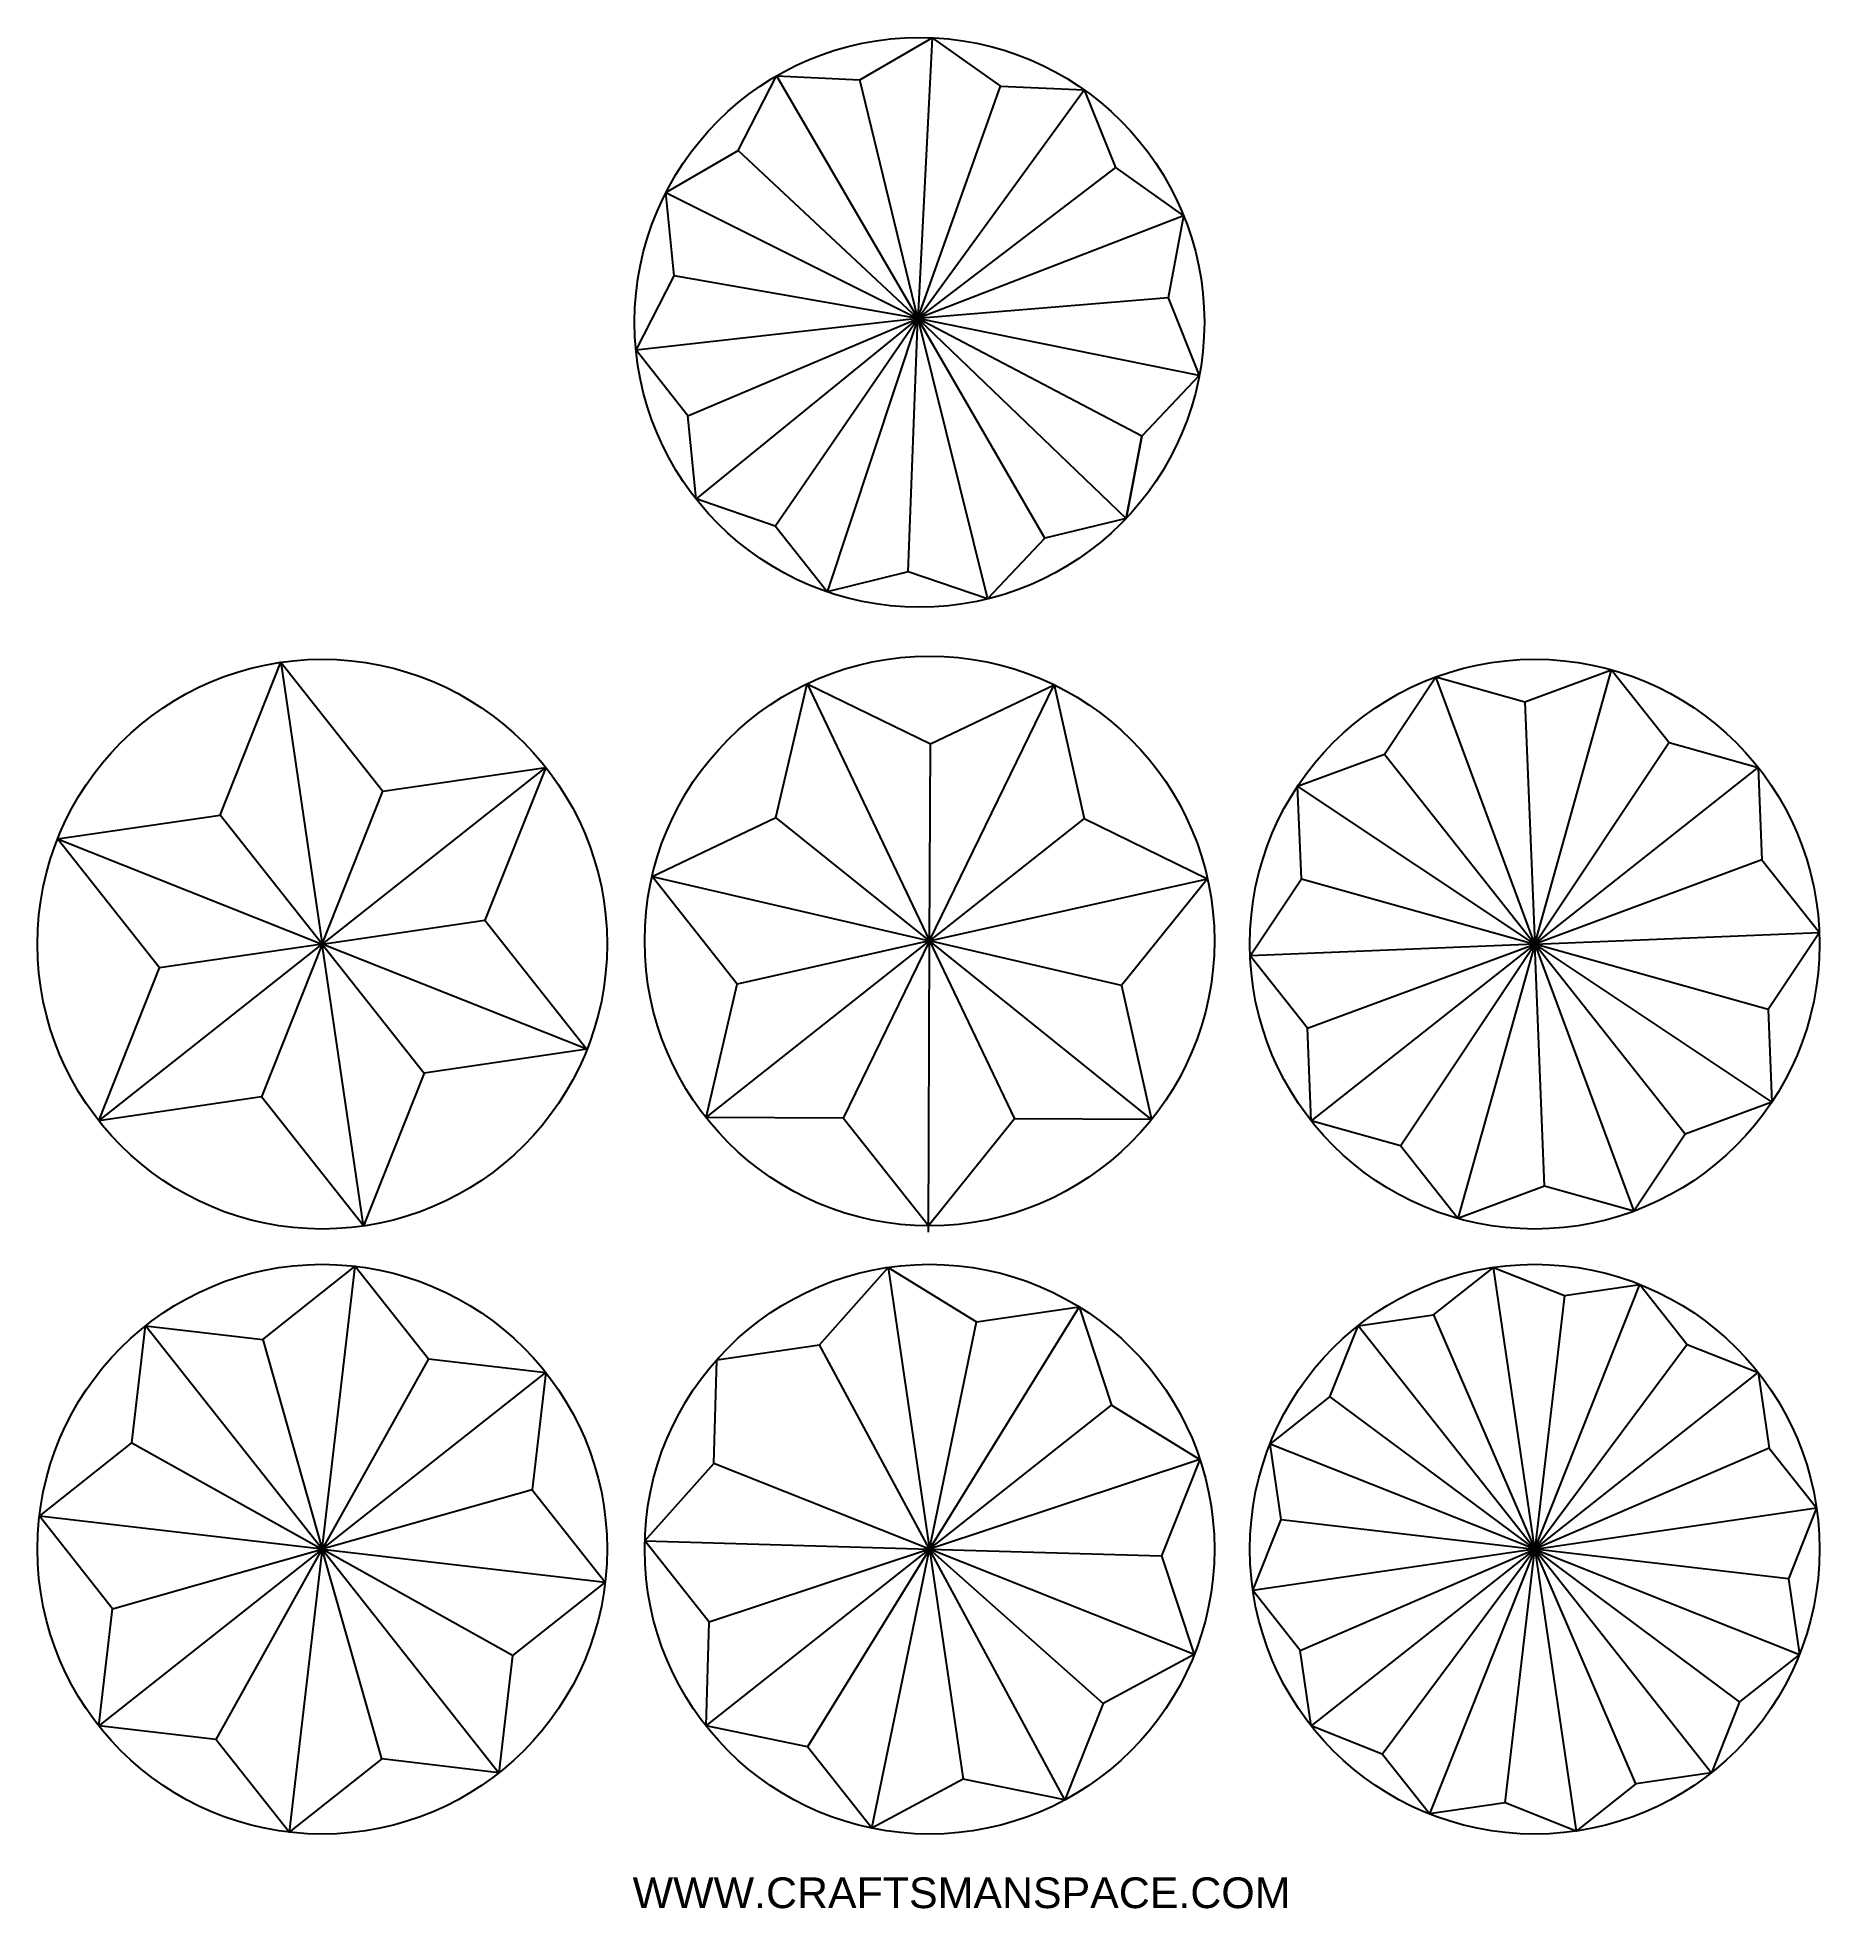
# Model space of a CAD drawing. Header units: millimetres. Extents: x 117 to 482, y 21 to 405.
import ezdxf
from ezdxf.enums import TextEntityAlignment as Align

# ---------------------------------------------------------------- set-up
doc = ezdxf.new("R2010")
doc.units = ezdxf.units.MM
for name, color, linetype in [('Default', 7, 'Continuous'), ('DV1_Default', 7, 'Continuous'), ('DV1_Layer_1', 7, 'Continuous')]:
    doc.layers.add(name, color=color, linetype=linetype)
doc.styles.add('SEACAD_arial_ttfB', font='arial.ttf')

# ---------------------------------------------------------------- blocks, each defined once
blk = doc.blocks.new('SE')
at = {"layer": 'DV1_Default', "color": 7, "linetype": 'Continuous'}
blk.add_line((299.62, 94.82), (277.02, 136.74), dxfattribs=at)
at = {"layer": 'DV1_Layer_1', "color": 7, "linetype": 'Continuous'}
for centre in [(175.06, 94.82), (299.62, 94.82), (423.76, 94.82)]:
    blk.add_circle(centre, 58.43, dxfattribs=at)
for centre in [(297.56, 346.45), (175.06, 218.92), (299.62, 219.57), (423.76, 218.92)]:
    blk.add_ellipse(centre, major_axis=(0, 58.43), ratio=0.999997, dxfattribs=at)
for points, knots in [([(285.35, 396.2), (285.35, 396.2), (300.18, 404.82), (300.18, 404.82), (314.19, 394.9), (314.19, 394.9)], [0, 0, 0, 0, 0.333333, 0.333333, 1, 1, 1, 1]), ([(300.18, 404.82), (300.18, 404.82), (297.19, 347.26), (297.19, 347.26), (285.35, 396.2), (285.35, 396.2)], [0, 0, 0, 0, 0.333333, 0.333333, 1, 1, 1, 1]), ([(260.39, 381.7), (260.39, 381.7), (268.21, 396.97), (268.21, 396.97), (285.35, 396.2), (285.35, 396.2)], [0, 0, 0, 0, 0.333333, 0.333333, 1, 1, 1, 1]), ([(268.21, 396.97), (268.21, 396.97), (297.19, 347.26), (297.19, 347.26), (260.39, 381.7), (260.39, 381.7)], [0, 0, 0, 0, 0.333333, 0.333333, 1, 1, 1, 1]), ([(348.54, 351.45), (348.54, 351.45), (297.19, 347.26), (297.19, 347.26), (314.19, 394.9), (314.19, 394.9)], [0, 0, 0, 0, 0.333333, 0.333333, 1, 1, 1, 1]), ([(337.74, 378.22), (337.74, 378.22), (297.19, 347.26), (297.19, 347.26), (331.32, 394.13), (331.32, 394.13)], [0, 0, 0, 0, 0.333333, 0.333333, 1, 1, 1, 1]), ([(314.19, 394.9), (314.19, 394.9), (331.32, 394.13), (331.32, 394.13), (337.74, 378.22), (337.74, 378.22)], [0, 0, 0, 0, 0.333333, 0.333333, 1, 1, 1, 1]), ([(247.24, 356.01), (247.24, 356.01), (245.56, 373.08), (245.56, 373.08), (260.39, 381.7), (260.39, 381.7)], [0, 0, 0, 0, 0.333333, 0.333333, 1, 1, 1, 1]), ([(337.74, 378.22), (337.74, 378.22), (351.74, 368.31), (351.74, 368.31), (348.54, 351.45), (348.54, 351.45)], [0, 0, 0, 0, 0.333333, 0.333333, 1, 1, 1, 1]), ([(245.56, 373.08), (245.56, 373.08), (297.19, 347.26), (297.19, 347.26), (247.24, 356.01), (247.24, 356.01)], [0, 0, 0, 0, 0.333333, 0.333333, 1, 1, 1, 1]), ([(250.06, 327.28), (250.06, 327.28), (239.42, 340.74), (239.42, 340.74), (247.24, 356.01), (247.24, 356.01)], [0, 0, 0, 0, 0.333333, 0.333333, 1, 1, 1, 1]), ([(348.54, 351.45), (348.54, 351.45), (354.96, 335.55), (354.96, 335.55), (343.16, 323.1), (343.16, 323.1)], [0, 0, 0, 0, 0.333333, 0.333333, 1, 1, 1, 1]), ([(250.06, 327.28), (250.06, 327.28), (297.19, 347.26), (297.19, 347.26), (239.42, 340.74), (239.42, 340.74)], [0, 0, 0, 0, 0.333333, 0.333333, 1, 1, 1, 1]), ([(267.96, 304.64), (267.96, 304.64), (297.19, 347.26), (297.19, 347.26), (251.73, 310.21), (251.73, 310.21)], [0, 0, 0, 0, 0.333333, 0.333333, 1, 1, 1, 1]), ([(295.26, 295.27), (295.26, 295.27), (297.19, 347.26), (297.19, 347.26), (278.6, 291.19), (278.6, 291.19)], [0, 0, 0, 0, 0.333333, 0.333333, 1, 1, 1, 1]), ([(323.29, 302.15), (323.29, 302.15), (297.19, 347.26), (297.19, 347.26), (311.49, 289.71), (311.49, 289.71)], [0, 0, 0, 0, 0.333333, 0.333333, 1, 1, 1, 1]), ([(343.16, 323.1), (343.16, 323.1), (339.95, 306.24), (339.95, 306.24), (297.19, 347.26), (297.19, 347.26), (343.16, 323.1), (343.16, 323.1)], [0, 0, 0, 0, 0.25, 0.25, 0.5, 0.5, 1, 1, 1, 1]), ([(295.26, 295.27), (295.26, 295.27), (278.6, 291.19), (278.6, 291.19), (267.96, 304.64), (267.96, 304.64), (251.73, 310.21), (251.73, 310.21), (250.06, 327.28), (250.06, 327.28)], [0, 0, 0, 0, 0.2, 0.2, 0.4, 0.4, 0.6, 0.6, 1, 1, 1, 1]), ([(343.16, 323.1), (343.16, 323.1), (339.95, 306.24), (339.95, 306.24), (323.29, 302.15), (323.29, 302.15)], [0, 0, 0, 0, 0.333333, 0.333333, 1, 1, 1, 1]), ([(323.29, 302.15), (323.29, 302.15), (311.49, 289.71), (311.49, 289.71), (295.26, 295.27), (295.26, 295.27)], [0, 0, 0, 0, 0.333333, 0.333333, 1, 1, 1, 1]), ([(154.13, 245.38), (154.13, 245.38), (166.59, 276.73), (166.59, 276.73), (187.51, 250.27), (187.51, 250.27)], [0, 0, 0, 0, 0.333333, 0.333333, 1, 1, 1, 1]), ([(166.59, 276.73), (166.59, 276.73), (175.06, 218.92), (175.06, 218.92), (187.51, 250.27), (187.51, 250.27)], [0, 0, 0, 0, 0.333333, 0.333333, 1, 1, 1, 1]), ([(392.93, 257.91), (392.93, 257.91), (403.46, 273.71), (403.46, 273.71), (421.74, 268.58), (421.74, 268.58)], [0, 0, 0, 0, 0.333333, 0.333333, 1, 1, 1, 1]), ([(421.74, 268.58), (421.74, 268.58), (423.76, 218.92), (423.76, 218.92), (403.46, 273.71), (403.46, 273.71)], [0, 0, 0, 0, 0.333333, 0.333333, 1, 1, 1, 1]), ([(421.74, 268.58), (421.74, 268.58), (439.54, 275.18), (439.54, 275.18), (451.31, 260.29), (451.31, 260.29)], [0, 0, 0, 0, 0.333333, 0.333333, 1, 1, 1, 1]), ([(451.31, 260.29), (451.31, 260.29), (423.76, 218.92), (423.76, 218.92), (439.54, 275.18), (439.54, 275.18)], [0, 0, 0, 0, 0.333333, 0.333333, 1, 1, 1, 1]), ([(268.12, 244.91), (268.12, 244.91), (274.49, 272.32), (274.49, 272.32), (299.79, 260), (299.79, 260), (325.19, 272.11), (325.19, 272.11), (331.34, 244.65), (331.34, 244.65)], [0, 0, 0, 0, 0.2, 0.2, 0.4, 0.4, 0.6, 0.6, 1, 1, 1, 1]), ([(274.49, 272.32), (274.49, 272.32), (299.62, 219.57), (299.62, 219.57), (299.79, 260), (299.79, 260)], [0, 0, 0, 0, 0.333333, 0.333333, 1, 1, 1, 1]), ([(331.34, 244.65), (331.34, 244.65), (299.62, 219.57), (299.62, 219.57), (325.19, 272.11), (325.19, 272.11)], [0, 0, 0, 0, 0.333333, 0.333333, 1, 1, 1, 1]), ([(375.91, 232.34), (375.91, 232.34), (375.13, 251.31), (375.13, 251.31), (392.93, 257.91), (392.93, 257.91)], [0, 0, 0, 0, 0.333333, 0.333333, 1, 1, 1, 1]), ([(392.93, 257.91), (392.93, 257.91), (423.76, 218.92), (423.76, 218.92), (375.13, 251.31), (375.13, 251.31)], [0, 0, 0, 0, 0.333333, 0.333333, 1, 1, 1, 1]), ([(451.31, 260.29), (451.31, 260.29), (469.59, 255.16), (469.59, 255.16), (470.36, 236.2), (470.36, 236.2)], [0, 0, 0, 0, 0.333333, 0.333333, 1, 1, 1, 1]), ([(220.88, 255.16), (220.88, 255.16), (175.06, 218.93), (175.06, 218.93), (208.43, 223.82), (208.43, 223.82)], [0, 0, 0, 0, 0.333333, 0.333333, 1, 1, 1, 1]), ([(187.51, 250.27), (187.51, 250.27), (220.89, 255.16), (220.89, 255.16), (208.43, 223.81), (208.43, 223.81)], [0, 0, 0, 0, 0.333333, 0.333333, 1, 1, 1, 1]), ([(470.36, 236.2), (470.36, 236.2), (423.76, 218.92), (423.76, 218.92), (469.59, 255.16), (469.59, 255.16)], [0, 0, 0, 0, 0.333333, 0.333333, 1, 1, 1, 1]), ([(141.68, 214.03), (141.68, 214.03), (120.76, 240.49), (120.76, 240.49), (154.13, 245.38), (154.13, 245.38)], [0, 0, 0, 0, 0.333333, 0.333333, 1, 1, 1, 1]), ([(120.76, 240.49), (120.76, 240.49), (175.06, 218.92), (175.06, 218.92), (154.13, 245.38), (154.13, 245.38)], [0, 0, 0, 0, 0.333333, 0.333333, 1, 1, 1, 1]), ([(260.17, 210.74), (260.17, 210.74), (242.72, 232.81), (242.72, 232.81), (268.12, 244.91), (268.12, 244.91)], [0, 0, 0, 0, 0.333333, 0.333333, 1, 1, 1, 1]), ([(242.72, 232.81), (242.72, 232.81), (299.62, 219.57), (299.62, 219.57), (268.12, 244.91), (268.12, 244.91)], [0, 0, 0, 0, 0.333333, 0.333333, 1, 1, 1, 1]), ([(331.34, 244.65), (331.34, 244.65), (356.64, 232.34), (356.64, 232.34), (339.01, 210.41), (339.01, 210.41)], [0, 0, 0, 0, 0.333333, 0.333333, 1, 1, 1, 1]), ([(470.36, 236.2), (470.36, 236.2), (482.14, 221.31), (482.14, 221.31), (471.62, 205.51), (471.62, 205.51)], [0, 0, 0, 0, 0.333333, 0.333333, 1, 1, 1, 1]), ([(339.01, 210.41), (339.01, 210.41), (299.62, 219.57), (299.62, 219.57), (356.64, 232.34), (356.64, 232.34)], [0, 0, 0, 0, 0.333333, 0.333333, 1, 1, 1, 1]), ([(377.16, 201.65), (377.16, 201.65), (365.38, 216.54), (365.38, 216.54), (375.91, 232.34), (375.91, 232.34)], [0, 0, 0, 0, 0.333333, 0.333333, 1, 1, 1, 1]), ([(375.91, 232.34), (375.91, 232.34), (423.76, 218.92), (423.76, 218.92), (365.38, 216.54), (365.38, 216.54)], [0, 0, 0, 0, 0.333333, 0.333333, 1, 1, 1, 1]), ([(208.43, 223.81), (208.43, 223.81), (229.35, 197.36), (229.35, 197.36), (195.98, 192.47), (195.98, 192.47)], [0, 0, 0, 0, 0.333333, 0.333333, 1, 1, 1, 1]), ([(129.23, 182.69), (129.23, 182.69), (175.06, 218.92), (175.06, 218.92), (141.68, 214.03), (141.68, 214.03)], [0, 0, 0, 0, 0.333333, 0.333333, 1, 1, 1, 1]), ([(183.53, 161.12), (183.53, 161.12), (175.06, 218.93), (175.06, 218.93), (162.6, 187.58), (162.6, 187.58)], [0, 0, 0, 0, 0.333333, 0.333333, 1, 1, 1, 1]), ([(229.36, 197.36), (229.36, 197.36), (175.06, 218.93), (175.06, 218.93), (195.98, 192.47), (195.98, 192.47)], [0, 0, 0, 0, 0.333333, 0.333333, 1, 1, 1, 1]), ([(253.8, 183.33), (253.8, 183.33), (299.62, 219.57), (299.62, 219.57), (260.17, 210.74), (260.17, 210.74)], [0, 0, 0, 0, 0.333333, 0.333333, 1, 1, 1, 1]), ([(345.15, 182.96), (345.15, 182.96), (299.62, 219.57), (299.62, 219.57), (281.93, 183.22), (281.93, 183.22)], [0, 0, 0, 0, 0.333333, 0.333333, 1, 1, 1, 1]), ([(299.41, 159.85), (299.41, 159.85), (299.62, 219.57), (299.62, 219.57), (317.02, 183.07), (317.02, 183.07)], [0, 0, 0, 0, 0.333333, 0.333333, 1, 1, 1, 1]), ([(377.16, 201.65), (377.16, 201.65), (423.76, 218.92), (423.76, 218.92), (377.93, 182.69), (377.93, 182.69)], [0, 0, 0, 0, 0.333333, 0.333333, 1, 1, 1, 1]), ([(396.21, 177.56), (396.21, 177.56), (423.76, 218.92), (423.76, 218.92), (407.99, 162.67), (407.99, 162.67)], [0, 0, 0, 0, 0.333333, 0.333333, 1, 1, 1, 1]), ([(471.62, 205.5), (471.62, 205.5), (423.76, 218.92), (423.76, 218.92), (482.14, 221.31), (482.14, 221.31)], [0, 0, 0, 0, 0.333333, 0.333333, 1, 1, 1, 1]), ([(425.79, 169.27), (425.79, 169.27), (423.76, 218.92), (423.76, 218.92), (444.07, 164.14), (444.07, 164.14)], [0, 0, 0, 0, 0.333333, 0.333333, 1, 1, 1, 1]), ([(454.59, 179.94), (454.59, 179.94), (423.76, 218.92), (423.76, 218.92), (472.39, 186.54), (472.39, 186.54)], [0, 0, 0, 0, 0.333333, 0.333333, 1, 1, 1, 1]), ([(162.6, 187.58), (162.6, 187.58), (129.23, 182.69), (129.23, 182.69), (141.68, 214.03), (141.68, 214.03)], [0, 0, 0, 0, 0.333333, 0.333333, 1, 1, 1, 1]), ([(281.93, 183.22), (281.93, 183.22), (253.8, 183.33), (253.8, 183.33), (260.17, 210.74), (260.17, 210.74)], [0, 0, 0, 0, 0.333333, 0.333333, 1, 1, 1, 1]), ([(339.01, 210.41), (339.01, 210.41), (345.15, 182.96), (345.15, 182.96), (317.02, 183.07), (317.02, 183.07)], [0, 0, 0, 0, 0.333333, 0.333333, 1, 1, 1, 1]), ([(471.62, 205.51), (471.62, 205.51), (472.39, 186.54), (472.39, 186.54), (454.59, 179.94), (454.59, 179.94)], [0, 0, 0, 0, 0.333333, 0.333333, 1, 1, 1, 1]), ([(396.21, 177.56), (396.21, 177.56), (377.93, 182.69), (377.93, 182.69), (377.16, 201.65), (377.16, 201.65)], [0, 0, 0, 0, 0.333333, 0.333333, 1, 1, 1, 1]), ([(195.98, 192.47), (195.98, 192.47), (183.53, 161.12), (183.53, 161.12), (162.6, 187.58), (162.6, 187.58)], [0, 0, 0, 0, 0.333333, 0.333333, 1, 1, 1, 1]), ([(317.02, 183.07), (317.02, 183.07), (299.38, 161.15), (299.38, 161.15), (281.93, 183.22), (281.93, 183.22)], [0, 0, 0, 0, 0.333333, 0.333333, 1, 1, 1, 1]), ([(425.79, 169.27), (425.79, 169.27), (407.99, 162.67), (407.99, 162.67), (396.21, 177.56), (396.21, 177.56)], [0, 0, 0, 0, 0.333333, 0.333333, 1, 1, 1, 1]), ([(454.59, 179.94), (454.59, 179.94), (444.07, 164.14), (444.07, 164.14), (425.79, 169.27), (425.79, 169.27)], [0, 0, 0, 0, 0.333333, 0.333333, 1, 1, 1, 1]), ([(162.85, 137.84), (162.85, 137.84), (181.84, 152.85), (181.84, 152.85), (196.85, 133.86), (196.85, 133.86)], [0, 0, 0, 0, 0.333333, 0.333333, 1, 1, 1, 1]), ([(196.85, 133.86), (196.85, 133.86), (175.06, 94.82), (175.06, 94.82), (181.84, 152.85), (181.84, 152.85)], [0, 0, 0, 0, 0.333333, 0.333333, 1, 1, 1, 1]), ([(277.02, 136.74), (277.02, 136.74), (291.16, 152.62), (291.16, 152.62), (309.25, 141.46), (309.25, 141.46)], [0, 0, 0, 0, 0.333333, 0.333333, 1, 1, 1, 1]), ([(291.16, 152.62), (291.16, 152.62), (299.62, 94.82), (299.62, 94.82), (309.25, 141.46), (309.25, 141.46)], [0, 0, 0, 0, 0.333333, 0.333333, 1, 1, 1, 1]), ([(403.01, 142.91), (403.01, 142.91), (415.29, 152.62), (415.29, 152.62), (429.84, 146.84), (429.84, 146.84)], [0, 0, 0, 0, 0.333333, 0.333333, 1, 1, 1, 1]), ([(429.84, 146.84), (429.84, 146.84), (423.76, 94.82), (423.76, 94.82), (415.29, 152.62), (415.29, 152.62)], [0, 0, 0, 0, 0.333333, 0.333333, 1, 1, 1, 1]), ([(455.04, 136.83), (455.04, 136.83), (423.76, 94.82), (423.76, 94.82), (445.33, 149.11), (445.33, 149.11)], [0, 0, 0, 0, 0.333333, 0.333333, 1, 1, 1, 1]), ([(429.84, 146.84), (429.84, 146.84), (445.33, 149.11), (445.33, 149.11), (455.04, 136.83), (455.04, 136.83)], [0, 0, 0, 0, 0.333333, 0.333333, 1, 1, 1, 1]), ([(330.3, 144.54), (330.3, 144.54), (299.62, 94.82), (299.62, 94.82), (336.98, 124.36), (336.98, 124.36)], [0, 0, 0, 0, 0.333333, 0.333333, 1, 1, 1, 1]), ([(309.25, 141.46), (309.25, 141.46), (330.3, 144.54), (330.3, 144.54), (336.98, 124.36), (336.98, 124.36)], [0, 0, 0, 0, 0.333333, 0.333333, 1, 1, 1, 1]), ([(381.74, 126.1), (381.74, 126.1), (387.52, 140.64), (387.52, 140.64), (403.01, 142.91), (403.01, 142.91)], [0, 0, 0, 0, 0.333333, 0.333333, 1, 1, 1, 1]), ([(403.01, 142.91), (403.01, 142.91), (423.76, 94.82), (423.76, 94.82), (387.52, 140.64), (387.52, 140.64)], [0, 0, 0, 0, 0.333333, 0.333333, 1, 1, 1, 1]), ([(136.01, 116.61), (136.01, 116.61), (138.82, 140.64), (138.82, 140.64), (162.85, 137.84), (162.85, 137.84)], [0, 0, 0, 0, 0.333333, 0.333333, 1, 1, 1, 1]), ([(162.85, 137.84), (162.85, 137.84), (175.06, 94.82), (175.06, 94.82), (138.82, 140.64), (138.82, 140.64)], [0, 0, 0, 0, 0.333333, 0.333333, 1, 1, 1, 1]), ([(255.36, 112.4), (255.36, 112.4), (255.98, 133.66), (255.98, 133.66), (277.02, 136.74), (277.02, 136.74)], [0, 0, 0, 0, 0.333333, 0.333333, 1, 1, 1, 1]), ([(455.04, 136.83), (455.04, 136.83), (469.59, 131.06), (469.59, 131.06), (471.86, 115.57), (471.86, 115.57)], [0, 0, 0, 0, 0.333333, 0.333333, 1, 1, 1, 1]), ([(218.08, 107.02), (218.08, 107.02), (175.06, 94.82), (175.06, 94.82), (220.89, 131.06), (220.89, 131.06)], [0, 0, 0, 0, 0.333333, 0.333333, 1, 1, 1, 1]), ([(196.85, 133.86), (196.85, 133.86), (220.89, 131.06), (220.89, 131.06), (218.08, 107.02), (218.08, 107.02)], [0, 0, 0, 0, 0.333333, 0.333333, 1, 1, 1, 1]), ([(471.86, 115.57), (471.86, 115.57), (423.76, 94.82), (423.76, 94.82), (469.59, 131.06), (469.59, 131.06)], [0, 0, 0, 0, 0.333333, 0.333333, 1, 1, 1, 1]), ([(336.98, 124.36), (336.98, 124.36), (355.08, 113.2), (355.08, 113.2), (347.23, 93.43), (347.23, 93.43)], [0, 0, 0, 0, 0.333333, 0.333333, 1, 1, 1, 1]), ([(371.73, 100.9), (371.73, 100.9), (369.46, 116.38), (369.46, 116.38), (381.74, 126.1), (381.74, 126.1)], [0, 0, 0, 0, 0.333333, 0.333333, 1, 1, 1, 1]), ([(381.74, 126.09), (381.74, 126.09), (423.76, 94.82), (423.76, 94.82), (369.46, 116.38), (369.46, 116.38)], [0, 0, 0, 0, 0.333333, 0.333333, 1, 1, 1, 1]), ([(132.04, 82.61), (132.04, 82.61), (117.03, 101.6), (117.03, 101.6), (136.01, 116.61), (136.01, 116.61)], [0, 0, 0, 0, 0.333333, 0.333333, 1, 1, 1, 1]), ([(136.01, 116.61), (136.01, 116.61), (175.06, 94.82), (175.06, 94.82), (117.03, 101.6), (117.03, 101.6)], [0, 0, 0, 0, 0.333333, 0.333333, 1, 1, 1, 1]), ([(471.86, 115.57), (471.86, 115.57), (481.57, 103.29), (481.57, 103.29), (475.79, 88.74), (475.79, 88.74)], [0, 0, 0, 0, 0.333333, 0.333333, 1, 1, 1, 1]), ([(274.62, 54.28), (274.62, 54.28), (253.8, 58.58), (253.8, 58.58), (254.41, 79.83), (254.41, 79.83), (241.22, 96.51), (241.22, 96.51), (255.36, 112.4), (255.36, 112.4)], [0, 0, 0, 0, 0.2, 0.2, 0.4, 0.4, 0.6, 0.6, 1, 1, 1, 1]), ([(241.22, 96.51), (241.22, 96.51), (299.63, 94.82), (299.63, 94.82), (255.36, 112.4), (255.36, 112.4)], [0, 0, 0, 0, 0.333333, 0.333333, 1, 1, 1, 1]), ([(355.08, 113.2), (355.08, 113.2), (299.62, 94.82), (299.62, 94.82), (347.23, 93.43), (347.23, 93.43)], [0, 0, 0, 0, 0.333333, 0.333333, 1, 1, 1, 1]), ([(218.08, 107.02), (218.08, 107.02), (233.09, 88.04), (233.09, 88.04), (214.1, 73.02), (214.1, 73.02)], [0, 0, 0, 0, 0.333333, 0.333333, 1, 1, 1, 1]), ([(375.66, 74.07), (375.66, 74.07), (365.95, 86.35), (365.95, 86.35), (371.73, 100.9), (371.73, 100.9)], [0, 0, 0, 0, 0.333333, 0.333333, 1, 1, 1, 1]), ([(371.73, 100.89), (371.73, 100.89), (423.76, 94.82), (423.76, 94.82), (365.95, 86.35), (365.95, 86.35)], [0, 0, 0, 0, 0.333333, 0.333333, 1, 1, 1, 1]), ([(475.79, 88.74), (475.79, 88.74), (423.76, 94.82), (423.76, 94.82), (481.57, 103.29), (481.57, 103.29)], [0, 0, 0, 0, 0.333333, 0.333333, 1, 1, 1, 1]), ([(132.04, 82.61), (132.04, 82.61), (175.06, 94.82), (175.06, 94.82), (129.23, 58.58), (129.23, 58.58)], [0, 0, 0, 0, 0.333333, 0.333333, 1, 1, 1, 1]), ([(153.27, 55.77), (153.27, 55.77), (175.06, 94.82), (175.06, 94.82), (168.28, 36.78), (168.28, 36.78)], [0, 0, 0, 0, 0.333333, 0.333333, 1, 1, 1, 1]), ([(187.26, 51.8), (187.26, 51.8), (175.06, 94.82), (175.06, 94.82), (211.3, 48.99), (211.3, 48.99)], [0, 0, 0, 0, 0.333333, 0.333333, 1, 1, 1, 1]), ([(214.1, 73.02), (214.1, 73.02), (175.06, 94.82), (175.06, 94.82), (233.09, 88.03), (233.09, 88.03)], [0, 0, 0, 0, 0.333333, 0.333333, 1, 1, 1, 1]), ([(253.8, 58.58), (253.8, 58.58), (299.63, 94.82), (299.63, 94.82), (254.42, 79.83), (254.42, 79.83)], [0, 0, 0, 0, 0.333333, 0.333333, 1, 1, 1, 1]), ([(287.81, 37.6), (287.81, 37.6), (299.63, 94.82), (299.63, 94.82), (274.62, 54.28), (274.62, 54.28)], [0, 0, 0, 0, 0.333333, 0.333333, 1, 1, 1, 1]), ([(327.36, 43.39), (327.36, 43.39), (299.63, 94.82), (299.63, 94.82), (306.53, 47.69), (306.53, 47.69)], [0, 0, 0, 0, 0.333333, 0.333333, 1, 1, 1, 1]), ([(353.92, 73.25), (353.92, 73.25), (299.63, 94.82), (299.63, 94.82), (335.21, 63.15), (335.21, 63.15)], [0, 0, 0, 0, 0.333333, 0.333333, 1, 1, 1, 1]), ([(347.23, 93.43), (347.23, 93.43), (353.92, 73.25), (353.92, 73.25), (335.21, 63.15), (335.21, 63.15)], [0, 0, 0, 0, 0.333333, 0.333333, 1, 1, 1, 1]), ([(375.66, 74.07), (375.66, 74.07), (423.76, 94.82), (423.76, 94.82), (377.93, 58.58), (377.93, 58.58)], [0, 0, 0, 0, 0.333333, 0.333333, 1, 1, 1, 1]), ([(392.48, 52.8), (392.48, 52.8), (423.76, 94.82), (423.76, 94.82), (402.19, 40.52), (402.19, 40.52)], [0, 0, 0, 0, 0.333333, 0.333333, 1, 1, 1, 1]), ([(417.68, 42.79), (417.68, 42.79), (423.76, 94.82), (423.76, 94.82), (432.23, 37.01), (432.23, 37.01)], [0, 0, 0, 0, 0.333333, 0.333333, 1, 1, 1, 1]), ([(444.51, 46.72), (444.51, 46.72), (423.76, 94.82), (423.76, 94.82), (460, 48.99), (460, 48.99)], [0, 0, 0, 0, 0.333333, 0.333333, 1, 1, 1, 1]), ([(465.78, 63.54), (465.78, 63.54), (423.76, 94.82), (423.76, 94.82), (478.06, 73.25), (478.06, 73.25)], [0, 0, 0, 0, 0.333333, 0.333333, 1, 1, 1, 1]), ([(475.79, 88.74), (475.79, 88.74), (478.06, 73.25), (478.06, 73.25), (465.78, 63.54), (465.78, 63.54)], [0, 0, 0, 0, 0.333333, 0.333333, 1, 1, 1, 1]), ([(153.26, 55.77), (153.26, 55.77), (129.23, 58.58), (129.23, 58.58), (132.04, 82.61), (132.04, 82.61)], [0, 0, 0, 0, 0.333333, 0.333333, 1, 1, 1, 1]), ([(214.1, 73.02), (214.1, 73.02), (211.3, 48.99), (211.3, 48.99), (187.26, 51.8), (187.26, 51.8)], [0, 0, 0, 0, 0.333333, 0.333333, 1, 1, 1, 1]), ([(392.48, 52.8), (392.48, 52.8), (377.93, 58.58), (377.93, 58.58), (375.66, 74.07), (375.66, 74.07)], [0, 0, 0, 0, 0.333333, 0.333333, 1, 1, 1, 1]), ([(335.21, 63.15), (335.21, 63.15), (327.36, 43.39), (327.36, 43.39), (306.53, 47.69), (306.53, 47.69)], [0, 0, 0, 0, 0.333333, 0.333333, 1, 1, 1, 1]), ([(465.78, 63.54), (465.78, 63.54), (460, 48.99), (460, 48.99), (444.51, 46.72), (444.51, 46.72)], [0, 0, 0, 0, 0.333333, 0.333333, 1, 1, 1, 1]), ([(187.26, 51.8), (187.26, 51.8), (168.28, 36.78), (168.28, 36.78), (153.26, 55.77), (153.26, 55.77)], [0, 0, 0, 0, 0.333333, 0.333333, 1, 1, 1, 1]), ([(306.53, 47.69), (306.53, 47.69), (287.81, 37.6), (287.81, 37.6), (274.62, 54.28), (274.62, 54.28)], [0, 0, 0, 0, 0.333333, 0.333333, 1, 1, 1, 1]), ([(417.68, 42.79), (417.68, 42.79), (402.19, 40.52), (402.19, 40.52), (392.48, 52.8), (392.48, 52.8)], [0, 0, 0, 0, 0.333333, 0.333333, 1, 1, 1, 1]), ([(444.51, 46.72), (444.51, 46.72), (432.23, 37.01), (432.23, 37.01), (417.68, 42.79), (417.68, 42.79)], [0, 0, 0, 0, 0.333333, 0.333333, 1, 1, 1, 1])]:
    blk.add_open_spline(points, degree=3, knots=knots, dxfattribs=at)
for points in [[(351.74, 368.31), (351.74, 368.31), (297.19, 347.26), (297.19, 347.26)], [(354.96, 335.55), (354.96, 335.55), (297.19, 347.26), (297.19, 347.26)]]:
    blk.add_open_spline(points, degree=3, dxfattribs=at)
at = {"layer": 'DV1_Default', "color": 7, "linetype": 'Continuous', "style": 'SEACAD_arial_ttfB'}
blk.add_text('WWW.CRAFTSMANSPACE.COM', height=6.3, dxfattribs=at).set_placement((238.72, 27.51), align=Align.TOP_LEFT)

msp = doc.modelspace()

# ---------------------------------------------------------------- block references
at = {"layer": 'Default'}
msp.add_blockref('SE', (0, 0), dxfattribs=at)

doc.saveas('drawing.dxf')
